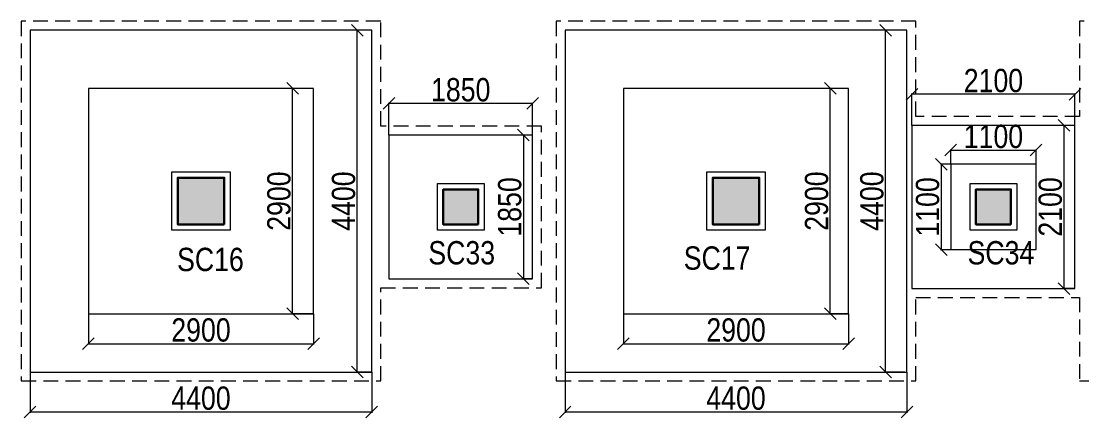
# Model space of a CAD drawing. Header units: millimetres. Extents: x 1112055 to 3390982, y -148532 to 766891.
# Drawn here: x 2877774 to 2891432, y 307729 to 312832 of the extents above; entities that cross this region are included whole.
import ezdxf

# ---------------------------------------------------------------- set-up
doc = ezdxf.new("R2010")
doc.units = ezdxf.units.MM
doc.header["$PDMODE"] = 35
doc.header["$PDSIZE"] = -25
doc.linetypes.add('Hidden', pattern=[9.525, 6.35, -3.175])
for name, color, linetype, lineweight in [('B COL. NO.', 3, 'Continuous', 20), ('B FINAL COLUMN', 1, 'Continuous', 30), ('B FOOTING', 49, 'Continuous', 20), ('B FOOTING DIM', 234, 'Continuous', 9), ('B P.C.C', 251, 'Continuous', 0)]:
    doc.layers.add(name, color=color, linetype=linetype, lineweight=lineweight)
doc.layers.add('B Pedestal', color=7, linetype='Continuous', lineweight=9, true_color=0x5c8948)
doc.layers.add('B-COL HT', color=7, linetype='Continuous', lineweight=0, true_color=0x4e4f45)
doc.styles.add('SWINC', font='swissc.ttf')
doc.dimstyles.new('BHOOMI', dxfattribs={"dimtxt": 230, "dimasz": 150, "dimexe": 10, "dimexo": 0, "dimgap": 25, "dimtad": 1, "dimdec": 0, "dimzin": 0, "dimdsep": 46, "dimtxsty": 'SWINC', "dimblk": 'OBLIQUE', "dimcen": 0.09, "dimclrd": 250, "dimclre": 250, "dimclrt": 256, "dimaunit": 1, "dimadec": 3, "dimazin": 0, "dimtfac": 1, "dimtdec": 0, "dimtofl": 0, "dimtmove": 1, "dimatfit": 3, "dimfxl": 100, "dimtolj": 1, "dimtzin": 0, "dimlwd": 9, "dimlwe": 5, "dimarcsym": 0})

# ---------------------------------------------------------------- blocks, each defined once
blk = doc.blocks.new('_Oblique')
at = {"color": 0, "linetype": 'ByBlock', "lineweight": -2}
blk.add_line((-0.5, -0.5), (0.5, 0.5), dxfattribs=at)
blk = doc.blocks.new('*D4894')
at = {"layer": 'B FOOTING DIM', "color": 250, "lineweight": 5, "ltscale": 0.5, "transparency": 16777216}
for p, q in [((2884779, 308317), (2884779, 307794)), ((2889179, 308317), (2889179, 307794)), ((2884779, 307804), (2889179, 307804))]:
    blk.add_line(p, q, dxfattribs=at)
at = {"layer": 'Defpoints', "color": 0, "transparency": 16777216}
for p in [(2884779, 308317), (2889179, 308317), (2889179, 307804)]:
    blk.add_point(p, dxfattribs=at)
at = {"layer": 'B FOOTING DIM', "color": 250, "lineweight": 5, "transparency": 16777216, "xscale": 150, "yscale": 150, "zscale": 150, "rotation": 180}
blk.add_blockref('_Oblique', (2884779, 307804), dxfattribs=at)
at = {"layer": 'B FOOTING DIM', "color": 250, "lineweight": 5, "transparency": 16777216, "xscale": 150, "yscale": 150, "zscale": 150}
blk.add_blockref('_Oblique', (2889179, 307804), dxfattribs=at)
at = {"layer": 'B FOOTING DIM', "transparency": 16777216, "insert": (2886979, 307979), "char_height": 300, "attachment_point": 5, "style": 'SWINC'}
blk.add_mtext('\\A1;4400', dxfattribs=at)
blk = doc.blocks.new('*D4895')
at = {"layer": 'B FOOTING DIM', "color": 250, "lineweight": 5, "ltscale": 0.5, "transparency": 16777216}
for p, q in [((2885529.16175, 309067.43543), (2885529.16175, 308672.022639)), ((2888429.16175, 309067.43543), (2888429.16175, 308672.022639)), ((2885529.16175, 308682.022639), (2888429.16175, 308682.022639))]:
    blk.add_line(p, q, dxfattribs=at)
at = {"layer": 'Defpoints', "color": 0, "transparency": 16777216}
for p in [(2885529.16175, 309067.43543), (2888429.16175, 309067.43543), (2888429.16175, 308682.022639)]:
    blk.add_point(p, dxfattribs=at)
at = {"layer": 'B FOOTING DIM', "color": 250, "lineweight": 5, "transparency": 16777216, "xscale": 150, "yscale": 150, "zscale": 150, "rotation": 180}
blk.add_blockref('_Oblique', (2885529.16175, 308682.022639), dxfattribs=at)
at = {"layer": 'B FOOTING DIM', "color": 250, "lineweight": 5, "transparency": 16777216, "xscale": 150, "yscale": 150, "zscale": 150}
blk.add_blockref('_Oblique', (2888429.16175, 308682.022639), dxfattribs=at)
at = {"layer": 'B FOOTING DIM', "transparency": 16777216, "insert": (2886979.16175, 308857.022639), "char_height": 300, "attachment_point": 5, "style": 'SWINC'}
blk.add_mtext('\\A1;2900', dxfattribs=at)
blk = doc.blocks.new('*D4896')
at = {"layer": 'B FOOTING DIM', "color": 250, "lineweight": 5, "ltscale": 0.5, "transparency": 16777216}
for p, q in [((2888429, 311967), (2888183, 311967)), ((2888193, 309067), (2888193, 311967)), ((2888429, 309067), (2888183, 309067))]:
    blk.add_line(p, q, dxfattribs=at)
at = {"layer": 'Defpoints', "color": 0, "transparency": 16777216}
for p in [(2888193, 311967), (2888429, 311967), (2888429, 309067)]:
    blk.add_point(p, dxfattribs=at)
at = {"layer": 'B FOOTING DIM', "color": 250, "lineweight": 5, "transparency": 16777216, "xscale": 150, "yscale": 150, "zscale": 150}
for p, rotation in [((2888193, 311967), 90), ((2888193, 309067), 270)]:
    blk.add_blockref('_Oblique', p, dxfattribs=dict(at, rotation=rotation))
at = {"layer": 'B FOOTING DIM', "transparency": 16777216, "insert": (2888018, 310517), "char_height": 300, "attachment_point": 5, "rotation": 90, "style": 'SWINC'}
blk.add_mtext('\\A1;2900', dxfattribs=at)
blk = doc.blocks.new('*D4897')
at = {"layer": 'B FOOTING DIM', "color": 250, "lineweight": 5, "ltscale": 0.5, "transparency": 16777216}
for p, q in [((2889153, 312717), (2888895, 312717)), ((2888905, 308317), (2888905, 312717)), ((2889153, 308317), (2888895, 308317))]:
    blk.add_line(p, q, dxfattribs=at)
at = {"layer": 'Defpoints', "color": 0, "transparency": 16777216}
for p in [(2888905, 312717), (2889153, 312717), (2889153, 308317)]:
    blk.add_point(p, dxfattribs=at)
at = {"layer": 'B FOOTING DIM', "color": 250, "lineweight": 5, "transparency": 16777216, "xscale": 150, "yscale": 150, "zscale": 150}
for p, rotation in [((2888905, 312717), 90), ((2888905, 308317), 270)]:
    blk.add_blockref('_Oblique', p, dxfattribs=dict(at, rotation=rotation))
at = {"layer": 'B FOOTING DIM', "transparency": 16777216, "insert": (2888730, 310517), "char_height": 300, "attachment_point": 5, "rotation": 90, "style": 'SWINC'}
blk.add_mtext('\\A1;4400', dxfattribs=at)
blk = doc.blocks.new('*D4898')
at = {"layer": 'B FOOTING DIM', "color": 250, "lineweight": 5, "ltscale": 0.5, "transparency": 16777216}
for p, q in [((2877889, 308317), (2877889, 307794)), ((2882289, 308317), (2882289, 307794)), ((2877889, 307804), (2882289, 307804))]:
    blk.add_line(p, q, dxfattribs=at)
at = {"layer": 'Defpoints', "color": 0, "transparency": 16777216}
for p in [(2877889, 308317), (2882289, 308317), (2882289, 307804)]:
    blk.add_point(p, dxfattribs=at)
at = {"layer": 'B FOOTING DIM', "color": 250, "lineweight": 5, "transparency": 16777216, "xscale": 150, "yscale": 150, "zscale": 150, "rotation": 180}
blk.add_blockref('_Oblique', (2877889, 307804), dxfattribs=at)
at = {"layer": 'B FOOTING DIM', "color": 250, "lineweight": 5, "transparency": 16777216, "xscale": 150, "yscale": 150, "zscale": 150}
blk.add_blockref('_Oblique', (2882289, 307804), dxfattribs=at)
at = {"layer": 'B FOOTING DIM', "transparency": 16777216, "insert": (2880089, 307979), "char_height": 300, "attachment_point": 5, "style": 'SWINC'}
blk.add_mtext('\\A1;4400', dxfattribs=at)
blk = doc.blocks.new('*D4899')
at = {"layer": 'B FOOTING DIM', "color": 250, "lineweight": 5, "ltscale": 0.5, "transparency": 16777216}
for p, q in [((2878639.16175, 309067.43543), (2878639.16175, 308672.022639)), ((2881539.16175, 309067.43543), (2881539.16175, 308672.022639)), ((2878639.16175, 308682.022639), (2881539.16175, 308682.022639))]:
    blk.add_line(p, q, dxfattribs=at)
at = {"layer": 'Defpoints', "color": 0, "transparency": 16777216}
for p in [(2878639.16175, 309067.43543), (2881539.16175, 309067.43543), (2881539.16175, 308682.022639)]:
    blk.add_point(p, dxfattribs=at)
at = {"layer": 'B FOOTING DIM', "color": 250, "lineweight": 5, "transparency": 16777216, "xscale": 150, "yscale": 150, "zscale": 150, "rotation": 180}
blk.add_blockref('_Oblique', (2878639.16175, 308682.022639), dxfattribs=at)
at = {"layer": 'B FOOTING DIM', "color": 250, "lineweight": 5, "transparency": 16777216, "xscale": 150, "yscale": 150, "zscale": 150}
blk.add_blockref('_Oblique', (2881539.16175, 308682.022639), dxfattribs=at)
at = {"layer": 'B FOOTING DIM', "transparency": 16777216, "insert": (2880089.16175, 308857.022639), "char_height": 300, "attachment_point": 5, "style": 'SWINC'}
blk.add_mtext('\\A1;2900', dxfattribs=at)
blk = doc.blocks.new('*D4900')
at = {"layer": 'B FOOTING DIM', "color": 250, "lineweight": 5, "ltscale": 0.5, "transparency": 16777216}
for p, q in [((2881539, 311967), (2881259, 311967)), ((2881269, 309067), (2881269, 311967)), ((2881539, 309067), (2881259, 309067))]:
    blk.add_line(p, q, dxfattribs=at)
at = {"layer": 'Defpoints', "color": 0, "transparency": 16777216}
for p in [(2881269, 311967), (2881539, 311967), (2881539, 309067)]:
    blk.add_point(p, dxfattribs=at)
at = {"layer": 'B FOOTING DIM', "color": 250, "lineweight": 5, "transparency": 16777216, "xscale": 150, "yscale": 150, "zscale": 150}
for p, rotation in [((2881269, 311967), 90), ((2881269, 309067), 270)]:
    blk.add_blockref('_Oblique', p, dxfattribs=dict(at, rotation=rotation))
at = {"layer": 'B FOOTING DIM', "transparency": 16777216, "insert": (2881094, 310517), "char_height": 300, "attachment_point": 5, "rotation": 90, "style": 'SWINC'}
blk.add_mtext('\\A1;2900', dxfattribs=at)
blk = doc.blocks.new('*D4901')
at = {"layer": 'B FOOTING DIM', "color": 250, "lineweight": 5, "ltscale": 0.5, "transparency": 16777216}
for p, q in [((2882289, 312717), (2882091, 312717)), ((2882101, 308317), (2882101, 312717)), ((2882289, 308317), (2882091, 308317))]:
    blk.add_line(p, q, dxfattribs=at)
at = {"layer": 'Defpoints', "color": 0, "transparency": 16777216}
for p in [(2882101, 312717), (2882289, 312717), (2882289, 308317)]:
    blk.add_point(p, dxfattribs=at)
at = {"layer": 'B FOOTING DIM', "color": 250, "lineweight": 5, "transparency": 16777216, "xscale": 150, "yscale": 150, "zscale": 150}
for p, rotation in [((2882101, 312717), 90), ((2882101, 308317), 270)]:
    blk.add_blockref('_Oblique', p, dxfattribs=dict(at, rotation=rotation))
at = {"layer": 'B FOOTING DIM', "transparency": 16777216, "insert": (2881926, 310517), "char_height": 300, "attachment_point": 5, "rotation": 90, "style": 'SWINC'}
blk.add_mtext('\\A1;4400', dxfattribs=at)
blk = doc.blocks.new('*D4723')
at = {"layer": 'B FOOTING DIM', "color": 250, "lineweight": 5, "ltscale": 0.5, "transparency": 16777216}
for p, q in [((2882509, 311367), (2882509, 311784)), ((2884359, 311774), (2882509, 311774)), ((2884359, 311367), (2884359, 311784))]:
    blk.add_line(p, q, dxfattribs=at)
at = {"layer": 'Defpoints', "color": 0, "transparency": 16777216}
for p in [(2882509, 311774), (2882509, 311367), (2884359, 311367)]:
    blk.add_point(p, dxfattribs=at)
at = {"layer": 'B FOOTING DIM', "color": 250, "lineweight": 5, "transparency": 16777216, "xscale": 150, "yscale": 150, "zscale": 150, "rotation": 180}
blk.add_blockref('_Oblique', (2882509, 311774), dxfattribs=at)
at = {"layer": 'B FOOTING DIM', "color": 250, "lineweight": 5, "transparency": 16777216, "xscale": 150, "yscale": 150, "zscale": 150}
blk.add_blockref('_Oblique', (2884359, 311774), dxfattribs=at)
at = {"layer": 'B FOOTING DIM', "transparency": 16777216, "insert": (2883434, 311949), "char_height": 300, "attachment_point": 5, "style": 'SWINC'}
blk.add_mtext('\\A1;1850', dxfattribs=at)
blk = doc.blocks.new('*D4724')
at = {"layer": 'B FOOTING DIM', "color": 250, "lineweight": 5, "ltscale": 0.5, "transparency": 16777216}
for p, q in [((2884359, 311367), (2884231, 311367)), ((2884241, 311367), (2884241, 309517)), ((2884359, 309517), (2884231, 309517))]:
    blk.add_line(p, q, dxfattribs=at)
at = {"layer": 'Defpoints', "color": 0, "transparency": 16777216}
for p in [(2884359, 311367), (2884241, 309517), (2884359, 309517)]:
    blk.add_point(p, dxfattribs=at)
at = {"layer": 'B FOOTING DIM', "color": 250, "lineweight": 5, "transparency": 16777216, "xscale": 150, "yscale": 150, "zscale": 150}
for p, rotation in [((2884241, 311367), 90), ((2884241, 309517), 270)]:
    blk.add_blockref('_Oblique', p, dxfattribs=dict(at, rotation=rotation))
at = {"layer": 'B FOOTING DIM', "transparency": 16777216, "insert": (2884066, 310442), "char_height": 300, "attachment_point": 5, "rotation": 90, "style": 'SWINC'}
blk.add_mtext('\\A1;1850', dxfattribs=at)
blk = doc.blocks.new('*D4733')
at = {"layer": 'B FOOTING DIM', "color": 250, "lineweight": 5, "ltscale": 0.5, "transparency": 16777216}
for p, q in [((2889244, 311492), (2889244, 311902)), ((2891344, 311892), (2889244, 311892)), ((2891344, 311492), (2891344, 311902))]:
    blk.add_line(p, q, dxfattribs=at)
at = {"layer": 'Defpoints', "color": 0, "transparency": 16777216}
for p in [(2889244, 311892), (2889244, 311492), (2891344, 311492)]:
    blk.add_point(p, dxfattribs=at)
at = {"layer": 'B FOOTING DIM', "color": 250, "lineweight": 5, "transparency": 16777216, "xscale": 150, "yscale": 150, "zscale": 150, "rotation": 180}
blk.add_blockref('_Oblique', (2889244, 311892), dxfattribs=at)
at = {"layer": 'B FOOTING DIM', "color": 250, "lineweight": 5, "transparency": 16777216, "xscale": 150, "yscale": 150, "zscale": 150}
blk.add_blockref('_Oblique', (2891344, 311892), dxfattribs=at)
at = {"layer": 'B FOOTING DIM', "transparency": 16777216, "insert": (2890294, 312067), "char_height": 300, "attachment_point": 5, "style": 'SWINC'}
blk.add_mtext('\\A1;2100', dxfattribs=at)
blk = doc.blocks.new('*D4734')
at = {"layer": 'B FOOTING DIM', "color": 250, "lineweight": 5, "ltscale": 0.5, "transparency": 16777216}
for p, q in [((2891344, 311492), (2891192, 311492)), ((2891202, 311492), (2891202, 309392)), ((2891344, 309392), (2891192, 309392))]:
    blk.add_line(p, q, dxfattribs=at)
at = {"layer": 'Defpoints', "color": 0, "transparency": 16777216}
for p in [(2891344, 311492), (2891202, 309392), (2891344, 309392)]:
    blk.add_point(p, dxfattribs=at)
at = {"layer": 'B FOOTING DIM', "color": 250, "lineweight": 5, "transparency": 16777216, "xscale": 150, "yscale": 150, "zscale": 150}
for p, rotation in [((2891202, 311492), 90), ((2891202, 309392), 270)]:
    blk.add_blockref('_Oblique', p, dxfattribs=dict(at, rotation=rotation))
at = {"layer": 'B FOOTING DIM', "transparency": 16777216, "insert": (2891027, 310442), "char_height": 300, "attachment_point": 5, "rotation": 90, "style": 'SWINC'}
blk.add_mtext('\\A1;2100', dxfattribs=at)
blk = doc.blocks.new('*D4741')
at = {"layer": 'B FOOTING DIM', "color": 250, "lineweight": 5, "ltscale": 0.5, "transparency": 16777216}
for p, q in [((2889744, 310992), (2889744, 311183)), ((2889744, 311173), (2890844, 311173)), ((2890844, 310992), (2890844, 311183))]:
    blk.add_line(p, q, dxfattribs=at)
at = {"layer": 'Defpoints', "color": 0, "transparency": 16777216}
for p in [(2890844, 311173), (2889744, 310992), (2890844, 310992)]:
    blk.add_point(p, dxfattribs=at)
at = {"layer": 'B FOOTING DIM', "color": 250, "lineweight": 5, "transparency": 16777216, "xscale": 150, "yscale": 150, "zscale": 150, "rotation": 180}
blk.add_blockref('_Oblique', (2889744, 311173), dxfattribs=at)
at = {"layer": 'B FOOTING DIM', "color": 250, "lineweight": 5, "transparency": 16777216, "xscale": 150, "yscale": 150, "zscale": 150}
blk.add_blockref('_Oblique', (2890844, 311173), dxfattribs=at)
at = {"layer": 'B FOOTING DIM', "transparency": 16777216, "insert": (2890294, 311348), "char_height": 300, "attachment_point": 5, "style": 'SWINC'}
blk.add_mtext('\\A1;1100', dxfattribs=at)
blk = doc.blocks.new('*D4742')
at = {"layer": 'B FOOTING DIM', "color": 250, "lineweight": 5, "ltscale": 0.5, "transparency": 16777216}
for p, q in [((2889744, 310992), (2889612, 310992)), ((2889622, 310992), (2889622, 309892)), ((2889744, 309892), (2889612, 309892))]:
    blk.add_line(p, q, dxfattribs=at)
at = {"layer": 'Defpoints', "color": 0, "transparency": 16777216}
for p in [(2889744, 310992), (2889622, 309892), (2889744, 309892)]:
    blk.add_point(p, dxfattribs=at)
at = {"layer": 'B FOOTING DIM', "color": 250, "lineweight": 5, "transparency": 16777216, "xscale": 150, "yscale": 150, "zscale": 150}
for p, rotation in [((2889622, 310992), 90), ((2889622, 309892), 270)]:
    blk.add_blockref('_Oblique', p, dxfattribs=dict(at, rotation=rotation))
at = {"layer": 'B FOOTING DIM', "transparency": 16777216, "insert": (2889447, 310442), "char_height": 300, "attachment_point": 5, "rotation": 90, "style": 'SWINC'}
blk.add_mtext('\\A1;1100', dxfattribs=at)

msp = doc.modelspace()

# ---------------------------------------------------------------- hatches: boundary and pattern name
at = {"layer": 'B-COL HT', "lineweight": 0}
h = msp.add_hatch(color=250, dxfattribs=at)
h.dxf.hatch_style = 1
h.paths.add_polyline_path([(2880389.2, 310217.4), (2879789.2, 310217.4), (2879789.2, 310817.4), (2880389.2, 310817.4)])
h = msp.add_hatch(color=250, dxfattribs=at)
h.dxf.hatch_style = 1
h.paths.add_polyline_path([(2887279.2, 310217.4), (2886679.2, 310217.4), (2886679.2, 310817.4), (2887279.2, 310817.4)])
h = msp.add_hatch(color=250, dxfattribs=at)
h.dxf.hatch_style = 1
h.paths.add_polyline_path([(2883209.2, 310217.4), (2883209.2, 310667.4), (2883659.2, 310667.4), (2883659.2, 310217.4)])
h = msp.add_hatch(color=250, dxfattribs=at)
h.dxf.hatch_style = 1
h.paths.add_polyline_path([(2890069.2, 310217.4), (2890069.2, 310667.4), (2890519.2, 310667.4), (2890519.2, 310217.4)])

# ---------------------------------------------------------------- linework, layer by layer
at = {"layer": 'B FINAL COLUMN', "color": 1, "lineweight": 30}
for points in [[(2880389.2, 310217.4), (2879789.2, 310217.4), (2879789.2, 310817.4), (2880389.2, 310817.4)], [(2887279.2, 310217.4), (2886679.2, 310217.4), (2886679.2, 310817.4), (2887279.2, 310817.4)]]:
    msp.add_lwpolyline(points, close=True, dxfattribs=at)
at = {"layer": 'B FINAL COLUMN', "color": 11, "lineweight": 30}
for points in [[(2883659.2, 310217.4), (2883209.2, 310217.4), (2883209.2, 310667.4), (2883659.2, 310667.4)], [(2890519.2, 310217.4), (2890069.2, 310217.4), (2890069.2, 310667.4), (2890519.2, 310667.4)]]:
    msp.add_lwpolyline(points, close=True, dxfattribs=at)
at = {"layer": 'B FOOTING'}
for points in [[(2877889.2, 308317.4), (2882289.2, 308317.4), (2882289.2, 312717.4), (2877889.2, 312717.4)], [(2884779.2, 308317.4), (2889179.2, 308317.4), (2889179.2, 312717.4), (2884779.2, 312717.4)], [(2878639.2, 309067.4), (2881539.2, 309067.4), (2881539.2, 311967.4), (2878639.2, 311967.4)], [(2885529.2, 309067.4), (2888429.2, 309067.4), (2888429.2, 311967.4), (2885529.2, 311967.4)], [(2889244.2, 309392.4), (2891344.2, 309392.4), (2891344.2, 311492.4), (2889244.2, 311492.4)], [(2882509.2, 309517.4), (2884359.2, 309517.4), (2884359.2, 311367.4), (2882509.2, 311367.4)], [(2889744.2, 309892.4), (2890844.2, 309892.4), (2890844.2, 310992.4), (2889744.2, 310992.4)]]:
    msp.add_lwpolyline(points, close=True, dxfattribs=at)
at = {"layer": 'B P.C.C', "color": 250, "linetype": 'Hidden', "lineweight": 0, "ltscale": 30}
for points in [[(2882404.2, 311482.4), (2882404.2, 312832.4), (2877774.2, 312832.4), (2877774.2, 308202.4), (2882404.2, 308202.4), (2882404.2, 309402.4)], [(2889294.2, 311607.4), (2889294.2, 312832.4), (2884664.2, 312832.4), (2884664.2, 308202.4), (2889294.2, 308202.4), (2889294.2, 309277.4)], [(2891404.2, 309277.4), (2891404.2, 308202.4), (2896034.2, 308202.4), (2896034.2, 312832.4), (2891404.2, 312832.4), (2891404.2, 311607.4)], [(2891404.2, 311607.4), (2889294.2, 311607.4)], [(2882404.2, 309402.4), (2884474.2, 309402.4), (2884474.2, 311482.4), (2882404.2, 311482.4)], [(2889294.2, 309277.4), (2891404.2, 309277.4)]]:
    msp.add_lwpolyline(points, dxfattribs=at)
at = {"layer": 'B Pedestal', "color": 87, "lineweight": 9}
for points in [[(2880464.2, 310142.4), (2879714.2, 310142.4), (2879714.2, 310892.4), (2880464.2, 310892.4)], [(2887354.2, 310142.4), (2886604.2, 310142.4), (2886604.2, 310892.4), (2887354.2, 310892.4)], [(2883734.2, 310142.4), (2883134.2, 310142.4), (2883134.2, 310742.4), (2883734.2, 310742.4)], [(2890594.2, 310142.4), (2889994.2, 310142.4), (2889994.2, 310742.4), (2890594.2, 310742.4)]]:
    msp.add_lwpolyline(points, close=True, dxfattribs=at)

# ---------------------------------------------------------------- texts
at = {"layer": 'B COL. NO.', "style": 'SWINC'}
for s, p in [('SC16', (2879781.1, 309616.4)), ('SC33', (2883017, 309702.5)), ('SC17', (2886306, 309634.5)), ('SC34', (2889960.9, 309702.5))]:
    msp.add_text(s, height=300, dxfattribs=at).set_placement(p)

# ---------------------------------------------------------------- dimensions: what is measured, and where the dimension line sits
at = {"layer": 'B FOOTING DIM', "color": 250, "ltscale": 0.5}
for base, p1, p2, picture, middle in [((2882100.7, 312717.4), (2882289.2, 308317.4), (2882289.2, 312717.4), '*D4901', (2881925.7, 310517.4)), ((2888905.1, 312717.4), (2889153.4, 308317.4), (2889153.4, 312717.4), '*D4897', (2888730.1, 310517.4)), ((2881269.1, 311967.4), (2881539.2, 309067.4), (2881539.2, 311967.4), '*D4900', (2881094.1, 310517.4)), ((2888193.4, 311967.4), (2888429.2, 309067.4), (2888429.2, 311967.4), '*D4896', (2888018.4, 310517.4)), ((2891202.1, 309392.4), (2891344.2, 311492.4), (2891344.2, 309392.4), '*D4734', (2891027.1, 310442.4)), ((2884240.9, 309517.4), (2884359.2, 311367.4), (2884359.2, 309517.4), '*D4724', (2884065.9, 310442.4)), ((2889621.6, 309892.4), (2889744.2, 310992.4), (2889744.2, 309892.4), '*D4742', (2889446.6, 310442.4))]:
    dim = msp.add_linear_dim(base=base, p1=p1, p2=p2, angle=90, dimstyle='BHOOMI', override={"dimtxt": 300, "dimlwd": 5}, dxfattribs=at)
    dim.commit()
    dim.dimension.update_dxf_attribs({"geometry": picture, "text_midpoint": middle})
for base, p1, p2, picture, middle in [((2889244.2, 311892.5), (2891344.2, 311492.4), (2889244.2, 311492.4), '*D4733', (2890294.2, 312067.5)), ((2882509.2, 311774.3), (2884359.2, 311367.4), (2882509.2, 311367.4), '*D4723', (2883434.2, 311949.3)), ((2890844.2, 311173.3), (2889744.2, 310992.4), (2890844.2, 310992.4), '*D4741', (2890294.2, 311348.3)), ((2881539.2, 308682), (2878639.2, 309067.4), (2881539.2, 309067.4), '*D4899', (2880089.2, 308857)), ((2888429.2, 308682), (2885529.2, 309067.4), (2888429.2, 309067.4), '*D4895', (2886979.2, 308857)), ((2882289.2, 307803.5), (2877889.2, 308317.4), (2882289.2, 308317.4), '*D4898', (2880089.2, 307978.5)), ((2889179.2, 307803.5), (2884779.2, 308317.4), (2889179.2, 308317.4), '*D4894', (2886979.2, 307978.5))]:
    dim = msp.add_linear_dim(base=base, p1=p1, p2=p2, dimstyle='BHOOMI', override={"dimtxt": 300, "dimlwd": 5}, dxfattribs=at)
    dim.commit()
    dim.dimension.update_dxf_attribs({"geometry": picture, "text_midpoint": middle})

doc.saveas('drawing.dxf')
